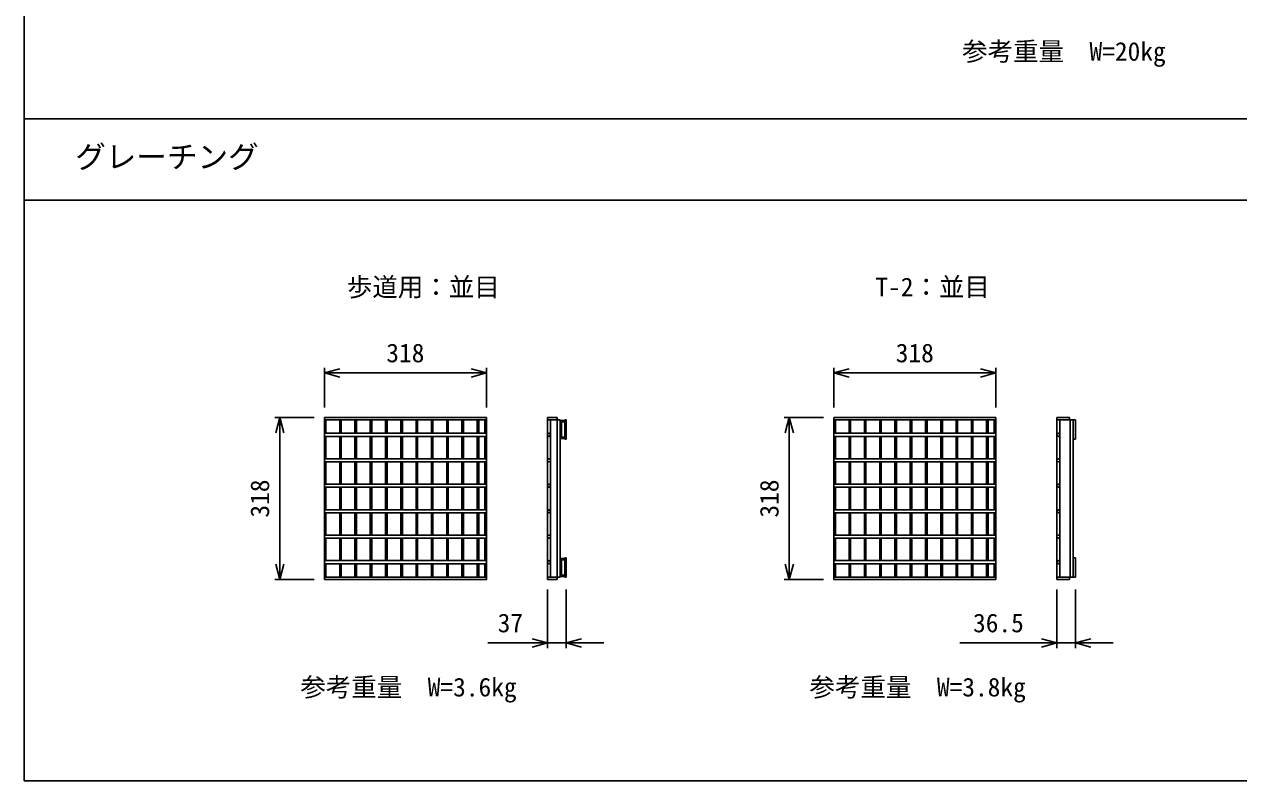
# Model space of a CAD drawing. Units: millimetres, scale not verified. Extents: x 12 to 21012, y 0 to 14850.
# Drawn here: x 2262 to 4646, y 10173 to 11658 of the extents above; entities that cross this region are included whole.
import ezdxf
from ezdxf.enums import TextEntityAlignment as Align

# ---------------------------------------------------------------- set-up
doc = ezdxf.new("R2010")
doc.units = ezdxf.units.MM
doc.header["$LTSCALE"] = 25
for name, color, linetype, lineweight in [('DIM', 7, 'Continuous', 25), ('HATCH', 6, 'Continuous', 25), ('TXT', 7, 'Continuous', 25)]:
    doc.layers.add(name, color=color, linetype=linetype, lineweight=lineweight)
doc.styles.add('ＭＳ ゴシック', font='')
doc.styles.get('ＭＳ ゴシック').set_extended_font_data('MS Gothic')

msp = doc.modelspace()

# ---------------------------------------------------------------- linework, layer by layer
at = {"layer": 'DIM'}
for p, q in [((2851.64, 10905.76), (2851.64, 10983.26)), ((2851.64, 10973.26), (2881.64, 10981.3)), ((3169.64, 10973.26), (2851.64, 10973.26)), ((2881.64, 10965.22), (2851.64, 10973.26)), ((3139.64, 10981.3), (3169.64, 10973.26)), ((3169.64, 10973.26), (3139.64, 10965.22)), ((3169.64, 10905.76), (3169.64, 10983.26)), ((3851.64, 10905.76), (3851.64, 10983.26)), ((3851.64, 10973.26), (3881.64, 10981.3)), ((4169.64, 10973.26), (3851.64, 10973.26)), ((3881.64, 10965.22), (3851.64, 10973.26)), ((4139.64, 10981.3), (4169.64, 10973.26)), ((4169.64, 10973.26), (4139.64, 10965.22)), ((4169.64, 10905.76), (4169.64, 10983.26)), ((2831.64, 10885.76), (2754.14, 10885.76)), ((2756.1, 10855.76), (2764.14, 10885.76)), ((2764.14, 10885.76), (2764.14, 10567.76)), ((2764.14, 10885.76), (2772.18, 10855.76)), ((3831.64, 10885.76), (3754.14, 10885.76)), ((3756.1, 10855.76), (3764.14, 10885.76)), ((3764.14, 10885.76), (3764.14, 10567.76)), ((3764.14, 10885.76), (3772.18, 10855.76)), ((2764.14, 10567.76), (2756.1, 10597.76)), ((2772.18, 10597.76), (2764.14, 10567.76)), ((3764.14, 10567.76), (3756.1, 10597.76)), ((3772.18, 10597.76), (3764.14, 10567.76)), ((2831.64, 10567.76), (2754.14, 10567.76)), ((3831.64, 10567.76), (3754.14, 10567.76)), ((3289.46, 10433.04), (3289.46, 10547.76)), ((3326.46, 10433.04), (3326.46, 10547.76)), ((4289.46, 10433.04), (4289.46, 10547.76)), ((4325.96, 10433.04), (4325.96, 10547.76)), ((3172.2, 10443.04), (3289.46, 10443.04)), ((3289.46, 10443.04), (3259.46, 10451.08)), ((3259.46, 10435), (3289.46, 10443.04)), ((3326.46, 10443.04), (3289.46, 10443.04)), ((3326.46, 10443.04), (3356.46, 10451.08)), ((3400.42, 10443.04), (3326.46, 10443.04)), ((3356.46, 10435), (3326.46, 10443.04)), ((4098.76, 10443.04), (4289.46, 10443.04)), ((4289.46, 10443.04), (4259.46, 10451.08)), ((4259.46, 10435), (4289.46, 10443.04)), ((4325.96, 10443.04), (4289.46, 10443.04)), ((4325.96, 10443.04), (4355.96, 10451.08)), ((4399.92, 10443.04), (4325.96, 10443.04)), ((4355.96, 10435), (4325.96, 10443.04))]:
    msp.add_line(p, q, dxfattribs=at)
at = {"layer": 'HATCH'}
for p, q in [((2851.64, 10885.76), (3169.64, 10885.76)), ((2851.64, 10885.76), (2851.64, 10567.76)), ((2851.64, 10881.26), (3169.64, 10881.26)), ((2854.64, 10881.26), (2854.64, 10854.76)), ((2881.64, 10881.26), (2881.64, 10854.76)), ((2884.64, 10881.26), (2884.64, 10854.76)), ((2911.64, 10881.26), (2911.64, 10854.76)), ((2914.64, 10881.26), (2914.64, 10854.76)), ((2941.64, 10881.26), (2941.64, 10854.76)), ((2944.64, 10881.26), (2944.64, 10854.76)), ((2971.64, 10881.26), (2971.64, 10854.76)), ((2974.64, 10881.26), (2974.64, 10854.76)), ((3001.64, 10881.26), (3001.64, 10854.76)), ((3004.64, 10881.26), (3004.64, 10854.76)), ((3031.64, 10881.26), (3031.64, 10854.76)), ((3034.64, 10881.26), (3034.64, 10854.76)), ((3061.64, 10881.26), (3061.64, 10854.76)), ((3064.64, 10881.26), (3064.64, 10854.76)), ((3091.64, 10881.26), (3091.64, 10854.76)), ((3094.64, 10881.26), (3094.64, 10854.76)), ((3121.64, 10881.26), (3121.64, 10854.76)), ((3124.64, 10881.26), (3124.64, 10854.76)), ((3151.64, 10881.26), (3151.64, 10854.76)), ((3154.64, 10881.26), (3154.64, 10854.76)), ((3166.64, 10881.26), (3166.64, 10854.76)), ((3169.64, 10885.76), (3169.64, 10567.76)), ((3289.46, 10885.76), (3289.46, 10567.76)), ((3289.46, 10885.76), (3308.46, 10885.76)), ((3289.46, 10881.26), (3314.46, 10881.26)), ((3295.46, 10572.26), (3295.46, 10881.26)), ((3308.46, 10567.76), (3308.46, 10885.76)), ((3314.46, 10572.26), (3314.46, 10881.26)), ((3314.46, 10879.76), (3314.46, 10844.76)), ((3323.46, 10879.76), (3314.46, 10879.76)), ((3316.76, 10847.06), (3316.76, 10877.46)), ((3316.76, 10877.46), (3323.46, 10877.46)), ((3323.46, 10881.26), (3326.46, 10881.26)), ((3323.46, 10843.26), (3323.46, 10881.26)), ((3326.46, 10881.26), (3326.46, 10843.26)), ((3851.64, 10885.76), (4169.64, 10885.76)), ((3851.64, 10885.76), (3851.64, 10567.76)), ((3851.64, 10881.26), (4169.64, 10881.26)), ((3854.64, 10881.26), (3854.64, 10854.76)), ((3881.64, 10881.26), (3881.64, 10854.76)), ((3884.64, 10881.26), (3884.64, 10854.76)), ((3911.64, 10881.26), (3911.64, 10854.76)), ((3914.64, 10881.26), (3914.64, 10854.76)), ((3941.64, 10881.26), (3941.64, 10854.76)), ((3944.64, 10881.26), (3944.64, 10854.76)), ((3971.64, 10881.26), (3971.64, 10854.76)), ((3974.64, 10881.26), (3974.64, 10854.76)), ((4001.64, 10881.26), (4001.64, 10854.76)), ((4004.64, 10881.26), (4004.64, 10854.76)), ((4031.64, 10881.26), (4031.64, 10854.76)), ((4034.64, 10881.26), (4034.64, 10854.76)), ((4061.64, 10881.26), (4061.64, 10854.76)), ((4064.64, 10881.26), (4064.64, 10854.76)), ((4091.64, 10881.26), (4091.64, 10854.76)), ((4094.64, 10881.26), (4094.64, 10854.76)), ((4121.64, 10881.26), (4121.64, 10854.76)), ((4124.64, 10881.26), (4124.64, 10854.76)), ((4151.64, 10881.26), (4151.64, 10854.76)), ((4154.64, 10881.26), (4154.64, 10854.76)), ((4166.64, 10881.26), (4166.64, 10854.76)), ((4169.64, 10885.76), (4169.64, 10567.76)), ((4289.46, 10885.76), (4289.46, 10567.76)), ((4289.46, 10885.76), (4314.46, 10885.76)), ((4289.46, 10881.26), (4321.46, 10881.26)), ((4295.46, 10572.26), (4295.46, 10881.26)), ((4314.46, 10885.76), (4314.46, 10881.26)), ((4315.46, 10572.26), (4315.46, 10881.26)), ((4321.46, 10572.26), (4321.46, 10881.26)), ((4321.46, 10881.26), (4325.96, 10881.26)), ((4321.46, 10843.26), (4321.46, 10881.26)), ((4325.96, 10881.26), (4325.96, 10843.26)), ((2851.64, 10854.76), (3169.64, 10854.76)), ((2851.64, 10848.76), (3169.64, 10848.76)), ((2854.64, 10848.76), (2854.64, 10804.76)), ((2881.64, 10848.76), (2881.64, 10804.76)), ((2884.64, 10848.76), (2884.64, 10804.76)), ((2911.64, 10848.76), (2911.64, 10804.76)), ((2914.64, 10848.76), (2914.64, 10804.76)), ((2941.64, 10848.76), (2941.64, 10804.76)), ((2944.64, 10848.76), (2944.64, 10804.76)), ((2971.64, 10848.76), (2971.64, 10804.76)), ((2974.64, 10848.76), (2974.64, 10804.76)), ((3001.64, 10848.76), (3001.64, 10804.76)), ((3004.64, 10848.76), (3004.64, 10804.76)), ((3031.64, 10848.76), (3031.64, 10804.76)), ((3034.64, 10848.76), (3034.64, 10804.76)), ((3061.64, 10848.76), (3061.64, 10804.76)), ((3064.64, 10848.76), (3064.64, 10804.76)), ((3091.64, 10848.76), (3091.64, 10804.76)), ((3094.64, 10848.76), (3094.64, 10804.76)), ((3121.64, 10848.76), (3121.64, 10804.76)), ((3124.64, 10848.76), (3124.64, 10804.76)), ((3151.64, 10848.76), (3151.64, 10804.76)), ((3154.64, 10848.76), (3154.64, 10804.76)), ((3166.64, 10848.76), (3166.64, 10804.76)), ((3323.46, 10847.06), (3316.76, 10847.06)), ((3851.64, 10854.76), (4169.64, 10854.76)), ((3851.64, 10848.76), (4169.64, 10848.76)), ((3854.64, 10848.76), (3854.64, 10804.76)), ((3881.64, 10848.76), (3881.64, 10804.76)), ((3884.64, 10848.76), (3884.64, 10804.76)), ((3911.64, 10848.76), (3911.64, 10804.76)), ((3914.64, 10848.76), (3914.64, 10804.76)), ((3941.64, 10848.76), (3941.64, 10804.76)), ((3944.64, 10848.76), (3944.64, 10804.76)), ((3971.64, 10848.76), (3971.64, 10804.76)), ((3974.64, 10848.76), (3974.64, 10804.76)), ((4001.64, 10848.76), (4001.64, 10804.76)), ((4004.64, 10848.76), (4004.64, 10804.76)), ((4031.64, 10848.76), (4031.64, 10804.76)), ((4034.64, 10848.76), (4034.64, 10804.76)), ((4061.64, 10848.76), (4061.64, 10804.76)), ((4064.64, 10848.76), (4064.64, 10804.76)), ((4091.64, 10848.76), (4091.64, 10804.76)), ((4094.64, 10848.76), (4094.64, 10804.76)), ((4121.64, 10848.76), (4121.64, 10804.76)), ((4124.64, 10848.76), (4124.64, 10804.76)), ((4151.64, 10848.76), (4151.64, 10804.76)), ((4154.64, 10848.76), (4154.64, 10804.76)), ((4166.64, 10848.76), (4166.64, 10804.76)), ((3314.46, 10844.76), (3323.46, 10844.76)), ((3326.46, 10843.26), (3323.46, 10843.26)), ((4325.96, 10843.26), (4321.46, 10843.26)), ((2851.64, 10804.76), (3169.64, 10804.76)), ((3851.64, 10804.76), (4169.64, 10804.76)), ((2851.64, 10798.76), (3169.64, 10798.76)), ((2854.64, 10798.76), (2854.64, 10754.76)), ((2881.64, 10798.76), (2881.64, 10754.76)), ((2884.64, 10798.76), (2884.64, 10754.76)), ((2911.64, 10798.76), (2911.64, 10754.76)), ((2914.64, 10798.76), (2914.64, 10754.76)), ((2941.64, 10798.76), (2941.64, 10754.76)), ((2944.64, 10798.76), (2944.64, 10754.76)), ((2971.64, 10798.76), (2971.64, 10754.76)), ((2974.64, 10798.76), (2974.64, 10754.76)), ((3001.64, 10798.76), (3001.64, 10754.76)), ((3004.64, 10798.76), (3004.64, 10754.76)), ((3031.64, 10798.76), (3031.64, 10754.76)), ((3034.64, 10798.76), (3034.64, 10754.76)), ((3061.64, 10798.76), (3061.64, 10754.76)), ((3064.64, 10798.76), (3064.64, 10754.76)), ((3091.64, 10798.76), (3091.64, 10754.76)), ((3094.64, 10798.76), (3094.64, 10754.76)), ((3121.64, 10798.76), (3121.64, 10754.76)), ((3124.64, 10798.76), (3124.64, 10754.76)), ((3151.64, 10798.76), (3151.64, 10754.76)), ((3154.64, 10798.76), (3154.64, 10754.76)), ((3166.64, 10798.76), (3166.64, 10754.76)), ((3851.64, 10798.76), (4169.64, 10798.76)), ((3854.64, 10798.76), (3854.64, 10754.76)), ((3881.64, 10798.76), (3881.64, 10754.76)), ((3884.64, 10798.76), (3884.64, 10754.76)), ((3911.64, 10798.76), (3911.64, 10754.76)), ((3914.64, 10798.76), (3914.64, 10754.76)), ((3941.64, 10798.76), (3941.64, 10754.76)), ((3944.64, 10798.76), (3944.64, 10754.76)), ((3971.64, 10798.76), (3971.64, 10754.76)), ((3974.64, 10798.76), (3974.64, 10754.76)), ((4001.64, 10798.76), (4001.64, 10754.76)), ((4004.64, 10798.76), (4004.64, 10754.76)), ((4031.64, 10798.76), (4031.64, 10754.76)), ((4034.64, 10798.76), (4034.64, 10754.76)), ((4061.64, 10798.76), (4061.64, 10754.76)), ((4064.64, 10798.76), (4064.64, 10754.76)), ((4091.64, 10798.76), (4091.64, 10754.76)), ((4094.64, 10798.76), (4094.64, 10754.76)), ((4121.64, 10798.76), (4121.64, 10754.76)), ((4124.64, 10798.76), (4124.64, 10754.76)), ((4151.64, 10798.76), (4151.64, 10754.76)), ((4154.64, 10798.76), (4154.64, 10754.76)), ((4166.64, 10798.76), (4166.64, 10754.76)), ((2851.64, 10754.76), (3169.64, 10754.76)), ((3851.64, 10754.76), (4169.64, 10754.76)), ((2851.64, 10748.76), (3169.64, 10748.76)), ((2854.64, 10748.76), (2854.64, 10704.76)), ((2881.64, 10748.76), (2881.64, 10704.76)), ((2884.64, 10748.76), (2884.64, 10704.76)), ((2911.64, 10748.76), (2911.64, 10704.76)), ((2914.64, 10748.76), (2914.64, 10704.76)), ((2941.64, 10748.76), (2941.64, 10704.76)), ((2944.64, 10748.76), (2944.64, 10704.76)), ((2971.64, 10748.76), (2971.64, 10704.76)), ((2974.64, 10748.76), (2974.64, 10704.76)), ((3001.64, 10748.76), (3001.64, 10704.76)), ((3004.64, 10748.76), (3004.64, 10704.76)), ((3031.64, 10748.76), (3031.64, 10704.76)), ((3034.64, 10748.76), (3034.64, 10704.76)), ((3061.64, 10748.76), (3061.64, 10704.76)), ((3064.64, 10748.76), (3064.64, 10704.76)), ((3091.64, 10748.76), (3091.64, 10704.76)), ((3094.64, 10748.76), (3094.64, 10704.76)), ((3121.64, 10748.76), (3121.64, 10704.76)), ((3124.64, 10748.76), (3124.64, 10704.76)), ((3151.64, 10748.76), (3151.64, 10704.76)), ((3154.64, 10748.76), (3154.64, 10704.76)), ((3166.64, 10748.76), (3166.64, 10704.76)), ((3851.64, 10748.76), (4169.64, 10748.76)), ((3854.64, 10748.76), (3854.64, 10704.76)), ((3881.64, 10748.76), (3881.64, 10704.76)), ((3884.64, 10748.76), (3884.64, 10704.76)), ((3911.64, 10748.76), (3911.64, 10704.76)), ((3914.64, 10748.76), (3914.64, 10704.76)), ((3941.64, 10748.76), (3941.64, 10704.76)), ((3944.64, 10748.76), (3944.64, 10704.76)), ((3971.64, 10748.76), (3971.64, 10704.76)), ((3974.64, 10748.76), (3974.64, 10704.76)), ((4001.64, 10748.76), (4001.64, 10704.76)), ((4004.64, 10748.76), (4004.64, 10704.76)), ((4031.64, 10748.76), (4031.64, 10704.76)), ((4034.64, 10748.76), (4034.64, 10704.76)), ((4061.64, 10748.76), (4061.64, 10704.76)), ((4064.64, 10748.76), (4064.64, 10704.76)), ((4091.64, 10748.76), (4091.64, 10704.76)), ((4094.64, 10748.76), (4094.64, 10704.76)), ((4121.64, 10748.76), (4121.64, 10704.76)), ((4124.64, 10748.76), (4124.64, 10704.76)), ((4151.64, 10748.76), (4151.64, 10704.76)), ((4154.64, 10748.76), (4154.64, 10704.76)), ((4166.64, 10748.76), (4166.64, 10704.76)), ((2851.64, 10704.76), (3169.64, 10704.76)), ((3851.64, 10704.76), (4169.64, 10704.76)), ((2851.64, 10698.76), (3169.64, 10698.76)), ((2854.64, 10698.76), (2854.64, 10654.76)), ((2881.64, 10698.76), (2881.64, 10654.76)), ((2884.64, 10698.76), (2884.64, 10654.76)), ((2911.64, 10698.76), (2911.64, 10654.76)), ((2914.64, 10698.76), (2914.64, 10654.76)), ((2941.64, 10698.76), (2941.64, 10654.76)), ((2944.64, 10698.76), (2944.64, 10654.76)), ((2971.64, 10698.76), (2971.64, 10654.76)), ((2974.64, 10698.76), (2974.64, 10654.76)), ((3001.64, 10698.76), (3001.64, 10654.76)), ((3004.64, 10698.76), (3004.64, 10654.76)), ((3031.64, 10698.76), (3031.64, 10654.76)), ((3034.64, 10698.76), (3034.64, 10654.76)), ((3061.64, 10698.76), (3061.64, 10654.76)), ((3064.64, 10698.76), (3064.64, 10654.76)), ((3091.64, 10698.76), (3091.64, 10654.76)), ((3094.64, 10698.76), (3094.64, 10654.76)), ((3121.64, 10698.76), (3121.64, 10654.76)), ((3124.64, 10698.76), (3124.64, 10654.76)), ((3151.64, 10698.76), (3151.64, 10654.76)), ((3154.64, 10698.76), (3154.64, 10654.76)), ((3166.64, 10698.76), (3166.64, 10654.76)), ((3851.64, 10698.76), (4169.64, 10698.76)), ((3854.64, 10698.76), (3854.64, 10654.76)), ((3881.64, 10698.76), (3881.64, 10654.76)), ((3884.64, 10698.76), (3884.64, 10654.76)), ((3911.64, 10698.76), (3911.64, 10654.76)), ((3914.64, 10698.76), (3914.64, 10654.76)), ((3941.64, 10698.76), (3941.64, 10654.76)), ((3944.64, 10698.76), (3944.64, 10654.76)), ((3971.64, 10698.76), (3971.64, 10654.76)), ((3974.64, 10698.76), (3974.64, 10654.76)), ((4001.64, 10698.76), (4001.64, 10654.76)), ((4004.64, 10698.76), (4004.64, 10654.76)), ((4031.64, 10698.76), (4031.64, 10654.76)), ((4034.64, 10698.76), (4034.64, 10654.76)), ((4061.64, 10698.76), (4061.64, 10654.76)), ((4064.64, 10698.76), (4064.64, 10654.76)), ((4091.64, 10698.76), (4091.64, 10654.76)), ((4094.64, 10698.76), (4094.64, 10654.76)), ((4121.64, 10698.76), (4121.64, 10654.76)), ((4124.64, 10698.76), (4124.64, 10654.76)), ((4151.64, 10698.76), (4151.64, 10654.76)), ((4154.64, 10698.76), (4154.64, 10654.76)), ((4166.64, 10698.76), (4166.64, 10654.76)), ((2851.64, 10654.76), (3169.64, 10654.76)), ((2851.64, 10648.76), (3169.64, 10648.76)), ((2854.64, 10648.76), (2854.64, 10604.76)), ((2881.64, 10648.76), (2881.64, 10604.76)), ((2884.64, 10648.76), (2884.64, 10604.76)), ((2911.64, 10648.76), (2911.64, 10604.76)), ((2914.64, 10648.76), (2914.64, 10604.76)), ((2941.64, 10648.76), (2941.64, 10604.76)), ((2944.64, 10648.76), (2944.64, 10604.76)), ((2971.64, 10648.76), (2971.64, 10604.76)), ((2974.64, 10648.76), (2974.64, 10604.76)), ((3001.64, 10648.76), (3001.64, 10604.76)), ((3004.64, 10648.76), (3004.64, 10604.76)), ((3031.64, 10648.76), (3031.64, 10604.76)), ((3034.64, 10648.76), (3034.64, 10604.76)), ((3061.64, 10648.76), (3061.64, 10604.76)), ((3064.64, 10648.76), (3064.64, 10604.76)), ((3091.64, 10648.76), (3091.64, 10604.76)), ((3094.64, 10648.76), (3094.64, 10604.76)), ((3121.64, 10648.76), (3121.64, 10604.76)), ((3124.64, 10648.76), (3124.64, 10604.76)), ((3151.64, 10648.76), (3151.64, 10604.76)), ((3154.64, 10648.76), (3154.64, 10604.76)), ((3166.64, 10648.76), (3166.64, 10604.76)), ((3851.64, 10654.76), (4169.64, 10654.76)), ((3851.64, 10648.76), (4169.64, 10648.76)), ((3854.64, 10648.76), (3854.64, 10604.76)), ((3881.64, 10648.76), (3881.64, 10604.76)), ((3884.64, 10648.76), (3884.64, 10604.76)), ((3911.64, 10648.76), (3911.64, 10604.76)), ((3914.64, 10648.76), (3914.64, 10604.76)), ((3941.64, 10648.76), (3941.64, 10604.76)), ((3944.64, 10648.76), (3944.64, 10604.76)), ((3971.64, 10648.76), (3971.64, 10604.76)), ((3974.64, 10648.76), (3974.64, 10604.76)), ((4001.64, 10648.76), (4001.64, 10604.76)), ((4004.64, 10648.76), (4004.64, 10604.76)), ((4031.64, 10648.76), (4031.64, 10604.76)), ((4034.64, 10648.76), (4034.64, 10604.76)), ((4061.64, 10648.76), (4061.64, 10604.76)), ((4064.64, 10648.76), (4064.64, 10604.76)), ((4091.64, 10648.76), (4091.64, 10604.76)), ((4094.64, 10648.76), (4094.64, 10604.76)), ((4121.64, 10648.76), (4121.64, 10604.76)), ((4124.64, 10648.76), (4124.64, 10604.76)), ((4151.64, 10648.76), (4151.64, 10604.76)), ((4154.64, 10648.76), (4154.64, 10604.76)), ((4166.64, 10648.76), (4166.64, 10604.76)), ((3314.46, 10573.76), (3314.46, 10608.76)), ((3314.46, 10608.76), (3323.46, 10608.76)), ((3326.46, 10610.26), (3323.46, 10610.26)), ((3323.46, 10610.26), (3323.46, 10572.26)), ((3326.46, 10572.26), (3326.46, 10610.26)), ((4325.96, 10610.26), (4321.46, 10610.26)), ((4321.46, 10610.26), (4321.46, 10572.26)), ((4325.96, 10572.26), (4325.96, 10610.26)), ((2851.64, 10604.76), (3169.64, 10604.76)), ((2851.64, 10598.76), (3169.64, 10598.76)), ((2854.64, 10598.76), (2854.64, 10572.26)), ((2881.64, 10598.76), (2881.64, 10572.26)), ((2884.64, 10598.76), (2884.64, 10572.26)), ((2911.64, 10598.76), (2911.64, 10572.26)), ((2914.64, 10598.76), (2914.64, 10572.26)), ((2941.64, 10598.76), (2941.64, 10572.26)), ((2944.64, 10598.76), (2944.64, 10572.26)), ((2971.64, 10598.76), (2971.64, 10572.26)), ((2974.64, 10598.76), (2974.64, 10572.26)), ((3001.64, 10598.76), (3001.64, 10572.26)), ((3004.64, 10598.76), (3004.64, 10572.26)), ((3031.64, 10598.76), (3031.64, 10572.26)), ((3034.64, 10598.76), (3034.64, 10572.26)), ((3061.64, 10598.76), (3061.64, 10572.26)), ((3064.64, 10598.76), (3064.64, 10572.26)), ((3091.64, 10598.76), (3091.64, 10572.26)), ((3094.64, 10598.76), (3094.64, 10572.26)), ((3121.64, 10598.76), (3121.64, 10572.26)), ((3124.64, 10598.76), (3124.64, 10572.26)), ((3151.64, 10598.76), (3151.64, 10572.26)), ((3154.64, 10598.76), (3154.64, 10572.26)), ((3166.64, 10598.76), (3166.64, 10572.26)), ((3316.76, 10606.46), (3316.76, 10576.06)), ((3323.46, 10606.46), (3316.76, 10606.46)), ((3851.64, 10604.76), (4169.64, 10604.76)), ((3851.64, 10598.76), (4169.64, 10598.76)), ((3854.64, 10598.76), (3854.64, 10572.26)), ((3881.64, 10598.76), (3881.64, 10572.26)), ((3884.64, 10598.76), (3884.64, 10572.26)), ((3911.64, 10598.76), (3911.64, 10572.26)), ((3914.64, 10598.76), (3914.64, 10572.26)), ((3941.64, 10598.76), (3941.64, 10572.26)), ((3944.64, 10598.76), (3944.64, 10572.26)), ((3971.64, 10598.76), (3971.64, 10572.26)), ((3974.64, 10598.76), (3974.64, 10572.26)), ((4001.64, 10598.76), (4001.64, 10572.26)), ((4004.64, 10598.76), (4004.64, 10572.26)), ((4031.64, 10598.76), (4031.64, 10572.26)), ((4034.64, 10598.76), (4034.64, 10572.26)), ((4061.64, 10598.76), (4061.64, 10572.26)), ((4064.64, 10598.76), (4064.64, 10572.26)), ((4091.64, 10598.76), (4091.64, 10572.26)), ((4094.64, 10598.76), (4094.64, 10572.26)), ((4121.64, 10598.76), (4121.64, 10572.26)), ((4124.64, 10598.76), (4124.64, 10572.26)), ((4151.64, 10598.76), (4151.64, 10572.26)), ((4154.64, 10598.76), (4154.64, 10572.26)), ((4166.64, 10598.76), (4166.64, 10572.26)), ((2851.64, 10572.26), (3169.64, 10572.26)), ((2851.64, 10567.76), (3169.64, 10567.76)), ((3289.46, 10572.26), (3314.46, 10572.26)), ((3289.46, 10567.76), (3308.46, 10567.76)), ((3323.46, 10573.76), (3314.46, 10573.76)), ((3316.76, 10576.06), (3323.46, 10576.06)), ((3323.46, 10572.26), (3326.46, 10572.26)), ((3851.64, 10572.26), (4169.64, 10572.26)), ((3851.64, 10567.76), (4169.64, 10567.76)), ((4289.46, 10572.26), (4321.46, 10572.26)), ((4289.46, 10567.76), (4314.46, 10567.76)), ((4314.46, 10567.76), (4314.46, 10572.26)), ((4321.46, 10572.26), (4325.96, 10572.26))]:
    msp.add_line(p, q, dxfattribs=at)
for centre in [(3292.46, 10851.76), (4292.46, 10851.76), (3292.46, 10801.76), (4292.46, 10801.76), (3292.46, 10751.76), (4292.46, 10751.76), (3292.46, 10701.76), (4292.46, 10701.76), (3292.46, 10651.76), (4292.46, 10651.76), (3292.46, 10601.76), (4292.46, 10601.76)]:
    msp.add_circle(centre, 3, dxfattribs=at)
at = {"layer": 'TXT'}
for p, q in [((2262.5, 10172.57), (2262.5, 13132.57)), ((2262.5, 11472.57), (8362.5, 11472.57)), ((2262.5, 11312.57), (8362.5, 11312.57)), ((8362.5, 10172.57), (2262.5, 10172.57))]:
    msp.add_line(p, q, dxfattribs=at)

# ---------------------------------------------------------------- texts
at = {"layer": 'DIM', "style": 'ＭＳ ゴシック'}
for s, p in [('参考重量\u3000W=20kg', (4103.45, 11575.37)), ('318', (2973.14, 10983.26)), ('318', (3973.14, 10983.26)), ('37', (3191.71, 10453.04)), ('36.5', (4124.88, 10453.04)), ('参考重量\u3000W=3.6kg', (2804.41, 10327.02)), ('参考重量\u3000W=3.8kg', (3803.91, 10327.02))]:
    msp.add_text(s, height=36.66, dxfattribs=at).set_placement(p, align=Align.BOTTOM_LEFT)
for p in [(2754.14, 10689.26), (3754.14, 10689.26)]:
    msp.add_text('318', height=36.66, rotation=90, dxfattribs=at).set_placement(p, align=Align.BOTTOM_LEFT)
at = {"layer": 'TXT', "style": 'ＭＳ ゴシック'}
for s, height, p in [('グレーチング', 43.99, (2362.5, 11362.57)), ('歩道用：並目 ', 36.66, (2895.68, 11112.72)), ('T-2：並目 ', 36.66, (3933.18, 11112.85))]:
    msp.add_text(s, height=height, dxfattribs=at).set_placement(p, align=Align.BOTTOM_LEFT)

doc.saveas('drawing.dxf')
